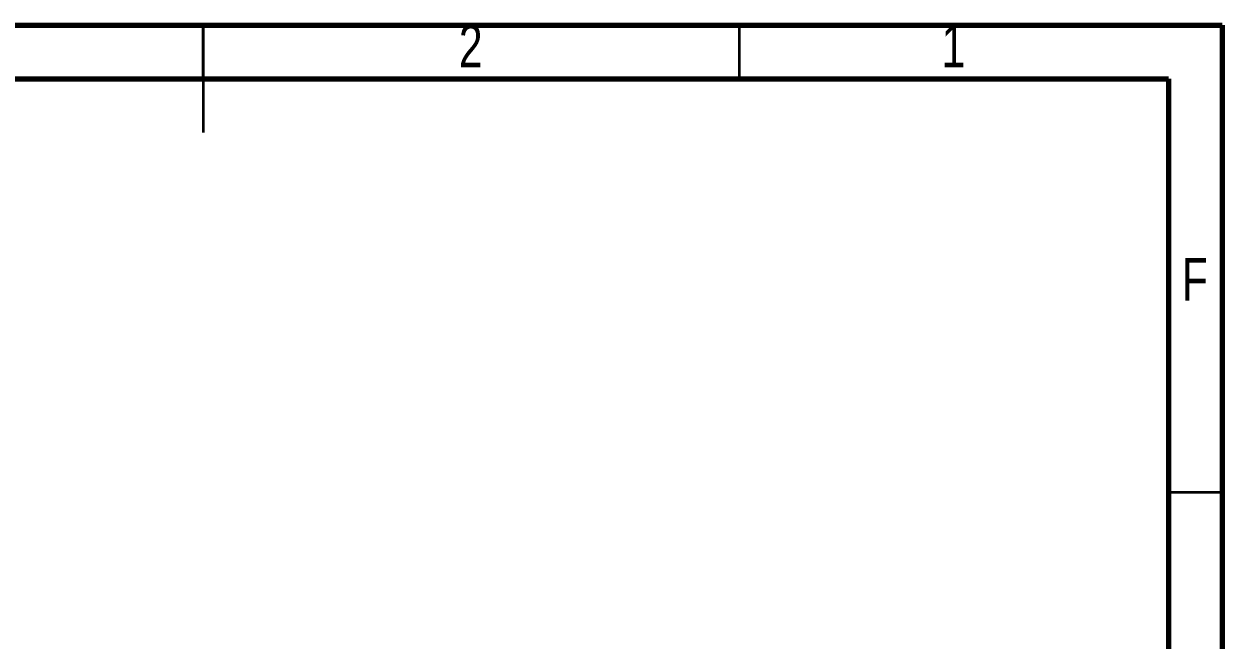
# Model space of a CAD drawing. Header units: millimetres. Extents: x 15 to 205, y 5 to 292.
# Drawn here: x 93.3 to 205, y 234.7 to 292.1 of the extents above; entities that cross this region are included whole.
import ezdxf

# ---------------------------------------------------------------- set-up
doc = ezdxf.new("R2010")
doc.units = ezdxf.units.MM
doc.styles.add('SLDTEXTSTYLE0', font='TXT', dxfattribs={"width": 0.75})

msp = doc.modelspace()

# ---------------------------------------------------------------- linework, layer by layer
at = {"color": 7, "linetype": 'Continuous', "lineweight": 70}
for p, q in [((15, 292), (205, 292)), ((205, 292), (205, 5)), ((20, 287), (200, 287)), ((200, 287), (200, 10))]:
    msp.add_line(p, q, dxfattribs=at)
at = {"color": 7, "linetype": 'Continuous', "lineweight": 35}
for p, q in [((110, 287), (110, 292)), ((110, 292), (110, 282)), ((160, 287), (160, 292)), ((200, 248.5), (205, 248.5))]:
    msp.add_line(p, q, dxfattribs=at)

# ---------------------------------------------------------------- texts
at = {"color": 7, "linetype": 'Continuous', "lineweight": 0, "char_height": 3.97, "attachment_point": 2, "style": 'SLDTEXTSTYLE0'}
for s, insert in [('2', (134.96, 292.06)), ('1', (179.96, 292.06)), ('F', (202.46, 270.31))]:
    msp.add_mtext(s, dxfattribs=dict(at, insert=insert))

doc.saveas('drawing.dxf')
